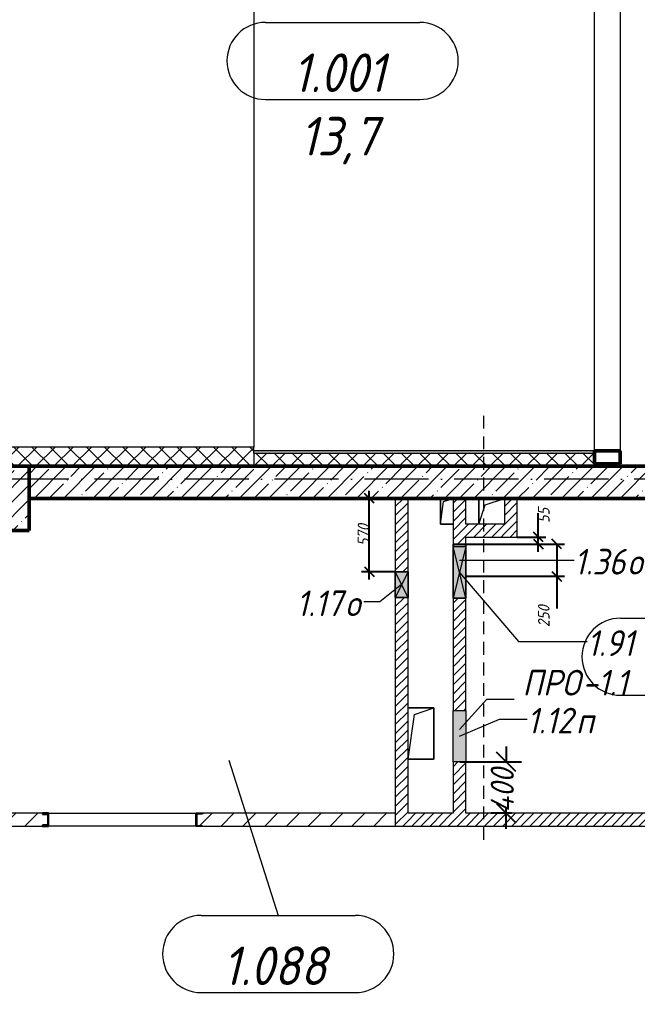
# Model space of a CAD drawing. Header units: millimetres. Extents: x -12989 to 629078, y -109036 to 555275.
# Drawn here: x 510988 to 515799, y 329478 to 337050 of the extents above; entities that cross this region are included whole.
import ezdxf

# ---------------------------------------------------------------- set-up
doc = ezdxf.new("R2010")
doc.units = ezdxf.units.MM
doc.linetypes.add('200_ШТРИХ_ш1п0_6_', pattern=[160, 100, -60])
doc.linetypes.add('50_200_ШТРИХ_1Т_ш5_п1_п1_', pattern=[700, 500, -100, 0, -100])
for name, color, linetype, lineweight in [('A-____-____-DIMS', 7, 'Continuous', 9), ('A-DETL-GENF-OTLN', 7, 'Continuous', 9), ('A-FLOR-____-OTLN', 7, 'Continuous', 9), ('A-GENM-____-IDEN', 7, 'Continuous', 9), ('A-GENM-____-MCUT', 7, 'Continuous', 25), ('A-GENM-____-OTLN', 7, 'Continuous', 9), ('A-GENM-____-OTLN-1', 7, 'Continuous', 25), ('A-GLAZ-____-IDEN', 7, 'Continuous', 9), ('A-GLAZ-____-OTLN', 7, 'Continuous', 9), ('A-WALL-____-MCUT', 7, 'Continuous', 13), ('A-WALL-____-MCUT-1', 7, 'Continuous', 9), ('A-WALL-____-MCUT-2', 7, 'Continuous', 50), ('A-WALL-____-PATT-1', 7, 'Continuous', 9), ('A-WALL-FNSH-MCUT-1', 7, 'Continuous', 9), ('I-WALL-____-OTLN', 7, 'Continuous', 9), ('S-COLS-____-MCUT', 7, 'Continuous', 50), ('S-COLS-____-OTLN', 7, 'Continuous', 9), ('S-GRID-____-OTLN-1', 7, '50_200_ШТРИХ_1Т_ш5_п1_п1_', 9)]:
    doc.layers.add(name, color=color, linetype=linetype, lineweight=lineweight)
for name, color, linetype, lineweight, true_color in [('A-AREA-IDEN-1', 7, 'Continuous', 9, 0xaaaaaa), ('A-DETL-GENF-OTLN-3', 9, 'Continuous', 9, 0x808080), ('A-DETL-GENF-OTLN-4', 9, '200_ШТРИХ_ш1п0_6_', 9, 0x808080), ('A-WALL-____-PATT-2', 7, 'Continuous', 9, 0x787878)]:
    doc.layers.add(name, color=color, linetype=linetype, lineweight=lineweight, true_color=true_color)
doc.styles.add('ISOCPEUR_I', font='isocpeui.ttf', dxfattribs={"width": 0.9, "height": 2.5})
doc.styles.add('ISOCPEUR_I_10', font='isocpeui.ttf', dxfattribs={"width": 0.9, "height": 180})
doc.styles.add('ISOCPEUR_I_11', font='isocpeui.ttf', dxfattribs={"width": 0.9, "height": 200})
doc.styles.add('ISOCPEUR_I_7', font='isocpeui.ttf', dxfattribs={"width": 0.9, "height": 90})
doc.dimstyles.new('ISO-1_8_0_9К_СРЕДНИЙ_Кладочные_1', dxfattribs={"dimscale": 304.8, "dimtxt": 89.638306, "dimasz": 0.246063, "dimexe": 0.19685, "dimexo": 0, "dimgap": 0, "dimtad": 1, "dimdec": 3, "dimrnd": 0.001, "dimdsep": 46, "dimtxsty": 'ISOCPEUR_I_7', "dimblk1": 'OBLIQUE', "dimblk2": 'OBLIQUE', "dimsah": 1, "dimcen": 0.09, "dimdle": 0.19685, "dimazin": 0, "dimtfac": 1, "dimtdec": 4, "dimtix": 1, "dimtmove": 0, "dimatfit": 3, "dimfxl": 1, "dimtvp": 1, "dimtolj": 1, "dimtzin": 0, "dimarcsym": 2})
doc.dimstyles.new('ISO-1_8_0_9К_СРЕДНИЙ_Кладочные_2', dxfattribs={"dimscale": 304.8, "dimtxt": 89.638306, "dimasz": 0.246063, "dimexe": 0.19685, "dimexo": 0, "dimgap": 0, "dimtad": 1, "dimdec": 3, "dimrnd": 0.001, "dimdsep": 46, "dimtxsty": 'ISOCPEUR_I_7', "dimblk1": 'OBLIQUE', "dimblk2": 'OBLIQUE', "dimsah": 1, "dimcen": 0.09, "dimdle": 0.19685, "dimazin": 0, "dimtfac": 1, "dimtdec": 4, "dimtix": 1, "dimtmove": 1, "dimatfit": 3, "dimfxl": 1, "dimtvp": 1, "dimtolj": 1, "dimtzin": 0, "dimarcsym": 2})
doc.dimstyles.new('ISO-1_8_0_9К_СРЕДНИЙ_Кладочные_3', dxfattribs={"dimscale": 304.8, "dimtxt": 179.276612, "dimasz": 0.492126, "dimexe": 0.393701, "dimexo": 0, "dimgap": 0, "dimtad": 1, "dimdec": 3, "dimrnd": 0.001, "dimdsep": 46, "dimtxsty": 'ISOCPEUR_I_10', "dimblk1": 'OBLIQUE', "dimblk2": 'OBLIQUE', "dimsah": 1, "dimcen": 0.09, "dimdle": 0.393701, "dimazin": 0, "dimtfac": 1, "dimtdec": 4, "dimtix": 1, "dimtmove": 0, "dimatfit": 3, "dimfxl": 1, "dimtvp": 1, "dimtolj": 1, "dimtzin": 0, "dimarcsym": 2})
pattern_1 = [(45, (513013.31, 265891.49), (-70.71068, 70.71068), []), (135, (513013.31, 265891.49), (-70.71068, -70.71068), [])]
pattern_2 = [(45, (513013.31, 265891.49), (-35.35534, 35.35534), [])]

# ---------------------------------------------------------------- blocks, each defined once
blk = doc.blocks.new('BSC_Колонна _Прямоугольная - 500х500-V27-АР1_План отверстий 1 этажа в осях 1-64_Ю-ЯЯ')
at = {"layer": 'S-COLS-____-OTLN'}
h = blk.add_hatch(dxfattribs=at)
h.set_pattern_fill('FP_33', color=256, style=0, pattern_type=2)
h.set_pattern_definition([(45, (2200, -67431.04), (-114.04925, 114.04925), []), (45, (2314.05, -67431.04), (-114.04925, 114.04925), [201.613, -40.323, 3.353, -36.97])])
h.paths.add_polyline_path([(-250, -250), (250, -250), (250, 250), (-250, 250)], flags=0)
at = {"layer": 'S-COLS-____-MCUT'}
for p, q in [((250, 250), (-250, 250)), ((-250, 250), (-250, -250)), ((250, -250), (250, 250)), ((-250, -250), (250, -250))]:
    blk.add_line(p, q, dxfattribs=at)
blk = doc.blocks.new('154_Фахверк_СКБ_Швеллер - Тип_100_4010-28225412-АР1_План отверстий 1 этажа в осях 1-64_Ю-ЯЯ')
at = {"layer": 'A-GENM-____-MCUT'}
for p, q in [((125, 50), (175, 50)), ((125, -50), (125, 50)), ((128, 47), (128, -47)), ((175, 47), (128, 47)), ((175, 50), (175, 47)), ((175, -50), (125, -50)), ((128, -47), (175, -47)), ((175, -47), (175, -50))]:
    blk.add_line(p, q, dxfattribs=at)
blk = doc.blocks.new('154_Стойка_СКБ_Швеллер - СМ-2230_100-28215779-АР1_План отверстий 1 этажа в осях 1-64_Ю-ЯЯ')
at = {"layer": 'A-GENM-____-MCUT'}
for p, q in [((171, 50), (125, 50)), ((125, 50), (125, -50)), ((129.5, 42.4), (171, 42.4)), ((129.5, -42.4), (129.5, 42.4)), ((171, 42.4), (171, 50)), ((125, -50), (171, -50)), ((171, -42.4), (129.5, -42.4)), ((171, -50), (171, -42.4))]:
    blk.add_line(p, q, dxfattribs=at)
blk = doc.blocks.new('AR_Отверстие Ниша - Лючок-36657938-АР1_План отверстий 1 этажа в осях 1-64_Ю-ЯЯ')
at = {"layer": 'A-GLAZ-____-OTLN'}
blk.add_hatch(color=256, dxfattribs=at).paths.add_polyline_path([(200, 50), (-200, 50), (-200, -50), (200, -50)], flags=0)
for p, q in [((-200, 50), (200, 50)), ((-200, -50), (-200, 50)), ((200, 50), (200, -50)), ((200, -50), (-200, -50))]:
    blk.add_line(p, q, dxfattribs=at)
blk = doc.blocks.new('AR_Отверстие прямоугольное _в плите_ - AR_Отверстие прямоугольное _в плите_-30229368-АР1_План отверстий 1 этажа в осях 1-64_Ю-ЯЯ')
at = {"layer": 'A-GENM-____-OTLN'}
for p, q in [((100, 200), (-100, 200)), ((-50, 150), (100, 200)), ((100, -200), (100, 200)), ((-100, -200), (-50, 150)), ((-100, -200), (100, -200))]:
    blk.add_line(p, q, dxfattribs=at)
blk = doc.blocks.new('AR_Отверстие прямоугольное _в плите_ - AR_Отверстие прямоугольное _в плите_-V232-АР1_План отверстий 1 этажа в осях 1-64_Ю-ЯЯ')
at = {"layer": 'A-GENM-____-OTLN'}
for p, q in [((-50, 100), (-50, -100)), ((-25, 75), (49.1, 99.7)), ((-50, -100), (-25, 75)), ((-50, -100), (48.9, -100))]:
    blk.add_line(p, q, dxfattribs=at)
blk = doc.blocks.new('AR_Отверстие прямоугольное _в плите_ - AR_Отверстие прямоугольное _в плите_-V245-АР1_План отверстий 1 этажа в осях 1-64_Ю-ЯЯ')
at = {"layer": 'A-GENM-____-OTLN'}
for p, q in [((-100, 100), (-100, -100)), ((-50, 50), (100, 100)), ((-100, -100), (-50, 50))]:
    blk.add_line(p, q, dxfattribs=at)
blk = doc.blocks.new('BSC_Колонна _Прямоугольная1 - 200х100 _металл_-35284186-АР1_План отверстий 1 этажа в осях 1-64_Ю-ЯЯ')
at = {"layer": 'S-COLS-____-MCUT'}
for p, q in [((100, 50), (-100, 50)), ((-100, 50), (-100, -50)), ((100, -50), (100, 50)), ((-100, -50), (100, -50))]:
    blk.add_line(p, q, dxfattribs=at)
blk = doc.blocks.new('AR_Отверстие прямоугольное _в стене__БезПР - AR_Отверстие прямоугольное _в стене__БезПР-36427953-АР1_План отверстий 1 этажа в осях 1-64_Ю-ЯЯ')
at = {"layer": 'A-GLAZ-____-OTLN'}
blk.add_hatch(color=256, dxfattribs=at).paths.add_polyline_path([(100, 50), (-100, 50), (-100, -50), (100, -50)], flags=0)
at = {"layer": 'A-DETL-GENF-OTLN'}
for p, q in [((-100, -50), (-100, 50)), ((-100, 50), (100, 50)), ((100, 50), (-100, -50)), ((-100, 50), (100, -50)), ((100, 50), (-100, 50)), ((-100, 50), (-100, -50)), ((100, 50), (100, -50)), ((100, -50), (100, 50)), ((100, -50), (-100, -50)), ((-100, -50), (100, -50))]:
    blk.add_line(p, q, dxfattribs=at)
blk = doc.blocks.new('AR_Отверстие прямоугольное _в стене__БезПР - AR_Отверстие прямоугольное _в стене__БезПР-36428383-АР1_План отверстий 1 этажа в осях 1-64_Ю-ЯЯ')
at = {"layer": 'A-GLAZ-____-OTLN'}
blk.add_hatch(color=256, dxfattribs=at).paths.add_polyline_path([(200, 50), (-200, 50), (-200, -50), (200, -50)], flags=0)
at = {"layer": 'A-DETL-GENF-OTLN'}
for p, q in [((-200, -50), (-200, 50)), ((-200, 50), (200, 50)), ((200, 50), (-200, -50)), ((-200, 50), (200, -50)), ((200, 50), (-200, 50)), ((-200, 50), (-200, -50)), ((200, 50), (200, -50)), ((200, -50), (200, 50)), ((200, -50), (-200, -50)), ((-200, -50), (200, -50))]:
    blk.add_line(p, q, dxfattribs=at)
at = {"layer": 'A-GLAZ-____-OTLN'}
blk.add_line((200, 50), (-200, 50), dxfattribs=at)
blk = doc.blocks.new('AR_Отверстие прямоугольное _в стене__БезПР - AR_Отверстие прямоугольное _в стене__БезПР-V252-АР1_План отверстий 1 этажа в осях 1-64_Ю-ЯЯ')
at = {"layer": 'A-GLAZ-____-OTLN'}
blk.add_hatch(color=256, dxfattribs=at).paths.add_polyline_path([(-105, -50), (-105, 50), (-125, 50), (-125, -50)], flags=0)
at = {"layer": 'A-DETL-GENF-OTLN'}
for p, q in [((-125, -50), (-125, 50)), ((-125, 50), (-105, 50)), ((-125, 50), (-105, 42)), ((-105, 50), (-125, 50)), ((-125, 50), (-125, -50)), ((-105, -42), (-125, -50)), ((-105, -50), (-125, -50)), ((-125, -50), (-105, -50))]:
    blk.add_line(p, q, dxfattribs=at)
blk = doc.blocks.new('DET_L_Имитация разреза_ISO2-5 - Вправо-36657417-АР1_План отверстий 1 этажа в осях 1-64_Ю-ЯЯ')
at = {"layer": 'A-DETL-GENF-OTLN-4'}
blk.add_line((143.1, 0), (3486.6, 0), dxfattribs=at)
blk = doc.blocks.new('_Oblique')
at = {"color": 0, "linetype": 'ByBlock', "lineweight": -2}
blk.add_line((-0.5, -0.5), (0.5, 0.5), dxfattribs=at)
blk = doc.blocks.new('*D5595')
at = {"layer": 'A-____-____-DIMS', "color": 0, "lineweight": -2, "transparency": 16777216}
for p, q in [((514776.6, 331392.5), (514776.6, 331267)), ((514416.4, 331272.5), (514896.6, 331272.5)), ((514776.6, 330752.5), (514776.6, 330914.9)), ((514819.3, 330872.5), (514656.6, 330872.5))]:
    blk.add_line(p, q, dxfattribs=at)
at = {"layer": 'Defpoints', "color": 0, "transparency": 16777216}
for p in [(514416.4, 331272.5), (514776.6, 331272.5), (514819.3, 330872.5)]:
    blk.add_point(p, dxfattribs=at)
at = {"layer": 'A-____-____-DIMS', "color": 0, "lineweight": -2, "transparency": 16777216, "xscale": 150, "yscale": 150, "zscale": 150}
for p, rotation in [((514776.6, 331272.5), 90), ((514776.6, 330872.5), 270)]:
    blk.add_blockref('_Oblique', p, dxfattribs=dict(at, rotation=rotation))
at = {"layer": 'A-____-____-DIMS', "color": 0, "transparency": 16777216, "insert": (514656.6, 330877.9), "char_height": 180, "width": 426.127, "attachment_point": 1, "rotation": 90, "line_spacing_factor": 1.149209, "style": 'ISOCPEUR_I_10'}
blk.add_mtext('\\A1;400', dxfattribs=at)
blk = doc.blocks.new('*D5648')
at = {"layer": 'A-____-____-DIMS', "color": 0, "lineweight": -2, "transparency": 16777216}
for p, q in [((513605.5, 333322.5), (513771.5, 333322.5)), ((513711.5, 332692.5), (513711.5, 333382.5)), ((513913.3, 332752.5), (513651.5, 332752.5))]:
    blk.add_line(p, q, dxfattribs=at)
at = {"layer": 'Defpoints', "color": 0, "transparency": 16777216}
for p in [(513605.5, 333322.5), (513711.5, 333322.5), (513913.3, 332752.5)]:
    blk.add_point(p, dxfattribs=at)
at = {"layer": 'A-____-____-DIMS', "color": 0, "lineweight": -2, "transparency": 16777216, "xscale": 75, "yscale": 75, "zscale": 75}
for p, rotation in [((513711.5, 333322.5), 90), ((513711.5, 332752.5), 270)]:
    blk.add_blockref('_Oblique', p, dxfattribs=dict(at, rotation=rotation))
at = {"layer": 'A-____-____-DIMS', "color": 0, "transparency": 16777216, "insert": (513666, 333037.5), "char_height": 90, "width": 409.578, "attachment_point": 5, "rotation": 90, "style": 'ISOCPEUR_I_7'}
blk.add_mtext('\\A1;570', dxfattribs=at)
blk = doc.blocks.new('*D5649')
at = {"layer": 'A-____-____-DIMS', "color": 0, "lineweight": -2, "transparency": 16777216}
for p, q in [((514463.3, 332967.5), (515230.6, 332967.5)), ((515170.6, 332967.5), (515170.6, 332657.5)), ((514463.3, 332717.5), (515230.6, 332717.5)), ((515170.6, 332717.5), (515170.6, 332466.2))]:
    blk.add_line(p, q, dxfattribs=at)
at = {"layer": 'Defpoints', "color": 0, "transparency": 16777216}
for p in [(514463.3, 332967.5), (515170.6, 332967.5), (514463.3, 332717.5)]:
    blk.add_point(p, dxfattribs=at)
at = {"layer": 'A-____-____-DIMS', "color": 0, "lineweight": -2, "transparency": 16777216, "xscale": 75, "yscale": 75, "zscale": 75}
for p, rotation in [((515170.6, 332967.5), 90), ((515170.6, 332717.5), 270)]:
    blk.add_blockref('_Oblique', p, dxfattribs=dict(at, rotation=rotation))
at = {"layer": 'A-____-____-DIMS', "color": 0, "transparency": 16777216, "insert": (515024.6, 332321.4), "char_height": 90, "width": 409.578, "attachment_point": 1, "rotation": 90, "line_spacing_factor": 1.149209, "style": 'ISOCPEUR_I_7'}
blk.add_mtext('\\A1;250', dxfattribs=at)
blk = doc.blocks.new('*D5650')
at = {"layer": 'A-____-____-DIMS', "color": 0, "lineweight": -2, "transparency": 16777216}
for p, q in [((515026.7, 333022.5), (515026.7, 333208)), ((514863.3, 333022.5), (515086.7, 333022.5)), ((515026.7, 332907.5), (515026.7, 333022.5)), ((514463.3, 332967.5), (515086.7, 332967.5))]:
    blk.add_line(p, q, dxfattribs=at)
at = {"layer": 'Defpoints', "color": 0, "transparency": 16777216}
for p in [(514863.3, 333022.5), (515026.7, 333022.5), (514463.3, 332967.5)]:
    blk.add_point(p, dxfattribs=at)
at = {"layer": 'A-____-____-DIMS', "color": 0, "lineweight": -2, "transparency": 16777216, "xscale": 75, "yscale": 75, "zscale": 75}
for p, rotation in [((515026.7, 333022.5), 90), ((515026.7, 332967.5), 270)]:
    blk.add_blockref('_Oblique', p, dxfattribs=dict(at, rotation=rotation))
at = {"layer": 'A-____-____-DIMS', "color": 0, "transparency": 16777216, "insert": (515024.6, 333131.5), "char_height": 90, "width": 273.052, "attachment_point": 1, "rotation": 90, "line_spacing_factor": 1.149209, "style": 'ISOCPEUR_I_7'}
blk.add_mtext('\\A1;55', dxfattribs=at)
blk = doc.blocks.new('AAR_СКБ_Марка_помещения_1_5 ммп - Номер _ Площадь-27962135-АИ_План этажа_Стены_1')
at = {"layer": 'A-AREA-IDEN-1'}
for p, q in [((-2.987, 3), (3.013, 3)), ((-2.987, 0), (3.013, 0))]:
    blk.add_line(p, q, dxfattribs=at)
for centre, start, end in [((-2.987, 1.5), 90, 270), ((3.013, 1.5), 270, 90)]:
    blk.add_arc(centre, 1.5, start, end, dxfattribs=at)

msp = doc.modelspace()

# ---------------------------------------------------------------- hatches: boundary and pattern name
at = {"layer": 'A-WALL-____-PATT-1'}
h = msp.add_hatch(dxfattribs=at)
h.set_pattern_fill('FP_6', color=256, style=0, pattern_type=2)
h.set_pattern_definition([(135, (513013.31, 265891.49), (-35.35534, -35.35534), [])])
h.paths.add_polyline_path([(515463.3109, 333572.5335), (515663.3109, 333572.5335), (515663.3109, 333592.5335), (515463.3109, 333592.5335)], flags=0)
h.paths.add_polyline_path([(515663.3109, 338902.5335), (515663.3109, 338922.5335), (515463.3109, 338922.5335), (515463.3109, 338902.5335), (515496.6442, 338902.5335)], flags=0)
h = msp.add_hatch(dxfattribs=at)
h.set_pattern_fill('FP_1', color=256, style=0, pattern_type=2)
h.set_pattern_definition(pattern_1)
h.paths.add_polyline_path([(512813.3109, 333572.5335), (512813.3109, 333722.5335), (510413.3109, 333722.5335), (510413.3109, 333572.5335), (511230.4015, 333572.5335)], flags=0)
h = msp.add_hatch(dxfattribs=at)
h.set_pattern_fill('FP_1', color=256, style=0, pattern_type=2)
h.set_pattern_definition(pattern_1)
h.paths.add_polyline_path([(515463.3109, 333572.5335), (515463.3109, 333672.5335), (512813.3109, 333672.5335), (512813.3109, 333572.5335), (512997.9022, 333572.5335)], flags=0)
h = msp.add_hatch(dxfattribs=at)
h.set_pattern_fill('FP_13', color=256, style=0, pattern_type=2)
h.set_pattern_definition([(45, (513013.31, 265891.49), (-114.04925, 114.04925), []), (45, (513127.36, 265891.49), (-114.04925, 114.04925), [201.612, -40.322, 3.353, -36.97])])
h.paths.add_polyline_path([(518063.3109, 333322.5335), (518063.3109, 333572.5335), (517363.3109, 333572.5335), (517363.3109, 333322.5335)], flags=0)
h.paths.add_polyline_path([(516213.3109, 333322.5335), (516213.3109, 333572.5335), (511063.3109, 333572.5335), (511063.3109, 333322.5335), (512997.9022, 333322.5335)], flags=0)
h = msp.add_hatch(dxfattribs=at)
h.set_pattern_fill('FP_5', color=256, style=0, pattern_type=2)
h.set_pattern_definition(pattern_2)
h.paths.add_polyline_path([(514013.3109, 330772.5335), (514013.3109, 332552.5335), (513913.3109, 332552.5335), (513913.3109, 330772.5335)], flags=0)
h.paths.add_polyline_path([(514013.3109, 332752.5335), (514013.3109, 333322.5335), (513913.3109, 333322.5335), (513913.3109, 332752.5335), (513936.5762, 332752.5335)], flags=0)
h = msp.add_hatch(dxfattribs=at)
h.set_pattern_fill('FP_5', color=256, style=0, pattern_type=2)
h.set_pattern_definition(pattern_2)
h.paths.add_polyline_path([(514363.3109, 330872.5335), (514463.3109, 330872.5335), (514463.3109, 331272.5335), (514363.3109, 331272.5335)], flags=0)
h.paths.add_polyline_path([(514463.3109, 331672.5335), (514463.3109, 332547.5335), (514363.3109, 332547.5335), (514363.3109, 331672.5335), (514400.5202, 331672.5335)], flags=0)
h.paths.add_polyline_path([(514463.3109, 332967.5335), (514463.3109, 333322.5335), (514363.3109, 333322.5335), (514363.3109, 332967.5335), (514460.7528, 332967.5335)], flags=0)
h = msp.add_hatch(dxfattribs=at)
h.set_pattern_fill('FP_5', color=256, style=0, pattern_type=2)
h.set_pattern_definition(pattern_2)
h.paths.add_polyline_path([(514863.3109, 333022.5335), (514863.3109, 333322.5335), (514763.3109, 333322.5335), (514763.3109, 333022.5335)], flags=0)
h = msp.add_hatch(dxfattribs=at)
h.set_pattern_fill('FP_5', color=256, style=0, pattern_type=2)
h.set_pattern_definition(pattern_2)
h.paths.add_polyline_path([(514763.3109, 333022.5335), (514763.3109, 333122.5335), (514463.3109, 333122.5335), (514463.3109, 333022.5335)], flags=0)
h = msp.add_hatch(dxfattribs=at)
h.set_pattern_fill('FP_4', color=256, style=0, pattern_type=2)
h.set_pattern_definition([(45, (513013.31, 265891.49), (-84.85281, 84.85281), [])])
h.paths.add_polyline_path([(513913.3109, 330772.5335), (513913.3109, 330872.5335), (512413.3109, 330872.5335), (512413.3109, 330869.5335), (512366.3109, 330869.5335), (512366.3109, 330775.5335), (512413.3109, 330775.5335), (512413.3109, 330772.5335), (512997.9022, 330772.5335)], flags=0)
h.paths.add_polyline_path([(511167.3109, 330772.5335), (511167.3109, 330780.1335), (511208.8109, 330780.1335), (511208.8109, 330864.9335), (511167.3109, 330864.9335), (511167.3109, 330872.5335), (510819.3109, 330872.5335), (510819.3109, 330797.5335), (510813.3109, 330797.5335), (510813.3109, 330772.5335), (510819.3109, 330772.5335)], flags=0)
h = msp.add_hatch(dxfattribs=at)
h.set_pattern_fill('FP_5', color=256, style=0, pattern_type=2)
h.set_pattern_definition(pattern_2)
h.paths.add_polyline_path([(518363.3109, 330772.5335), (518363.3109, 330872.5335), (516363.3109, 330872.5335), (516363.3109, 330772.5335), (516532.9035, 330772.5335)], flags=0)
h.paths.add_polyline_path([(516313.3109, 330772.5335), (516313.3109, 330775.5335), (516360.3109, 330775.5335), (516360.3109, 330869.5335), (516313.3109, 330869.5335), (516313.3109, 330872.5335), (514013.3109, 330872.5335), (514013.3109, 330772.5335)], flags=0)
at = {"layer": 'A-WALL-____-PATT-2'}
h = msp.add_hatch(dxfattribs=at)
h.set_pattern_fill('FP_185', color=256, style=0, pattern_type=2)
h.set_pattern_definition([(0, (513013.31, 265891.492), (81.28, 20.32), [3.353, -57.607, 3.353, -57.607, -325.12]), (0, (513013.31, 265891.492), (81.28, 20.32), [-121.92, 3.353, -118.567, 3.353, -57.607, -142.24]), (0, (513013.31, 265891.492), (81.28, 20.32), [-304.8, 3.353, -37.287, 3.353, -98.247]), (120, (513043.79, 265901.652), (-58.237636, 60.230545), [3.353, -57.607, 3.353, -57.607, -325.12]), (120, (513043.79, 265901.652), (-58.237636, 60.230545), [-121.92, 3.353, -118.567, 3.353, -57.607, -142.24]), (120, (513043.79, 265901.652), (-58.237636, 60.230545), [-304.8, 3.353, -37.287, 3.353, -98.247]), (240, (513053.95, 265942.292), (-23.042364, -80.550545), [3.353, -57.607, 3.353, -57.607, -325.12]), (240, (513053.95, 265942.292), (-23.042364, -80.550545), [-121.92, 3.353, -118.567, 3.353, -57.607, -142.24]), (240, (513053.95, 265942.292), (-23.042364, -80.550545), [-304.8, 3.353, -37.287, 3.353, -98.247])])
h.paths.add_polyline_path([(515463.3109, 333672.5335), (515463.3109, 333692.5335), (512813.3109, 333692.5335), (512813.3109, 333672.5335), (512997.9022, 333672.5335)], flags=0)

# ---------------------------------------------------------------- linework, layer by layer
at = {"layer": 'A-AREA-IDEN-1'}
msp.add_line((512617.7337, 331286.6595), (513002.5399, 330078.2768), dxfattribs=at)
at = {"layer": 'A-FLOR-____-OTLN'}
for p, q in [((512813.3109, 338752.5335), (512813.3109, 333722.5335)), ((514264.3961, 333122.5335), (514264.3961, 333322.5335)), ((514563.3109, 333122.5335), (514563.3109, 333322.5335)), ((514363.3109, 333122.5335), (514264.3961, 333122.5335)), ((514013.3109, 331692.5335), (514213.3109, 331692.5335)), ((514213.3109, 331692.5335), (514213.3109, 331292.5335)), ((514213.3109, 331292.5335), (514013.3109, 331292.5335))]:
    msp.add_line(p, q, dxfattribs=at)
at = {"layer": 'A-GENM-____-IDEN'}
for p, q in [((514413.3109, 331525.5882), (514625.7635, 331761.5335)), ((514625.7635, 331761.5335), (514838.2161, 331761.5335))]:
    msp.add_line(p, q, dxfattribs=at)
at = {"layer": 'A-GLAZ-____-IDEN'}
for p, q in [((514413.3109, 332842.5335), (515304.8821, 332842.6077)), ((514413.3109, 332747.5335), (514873.2232, 332209.1132)), ((513963.3109, 332652.5335), (513793.8111, 332518.943)), ((513793.8111, 332518.943), (513668.2695, 332518.943)), ((514873.2232, 332209.1132), (515406.4222, 332209.1132)), ((514413.3109, 331472.5335), (514725.2578, 331606.1906)), ((514725.2578, 331606.1906), (514939.2046, 331606.1906))]:
    msp.add_line(p, q, dxfattribs=at)
at = {"layer": 'A-WALL-____-MCUT'}
for p, q in [((512813.3109, 333672.5335), (512813.3109, 333572.5335)), ((515463.3109, 333672.5335), (512813.3109, 333672.5335)), ((515663.3109, 333572.5335), (515663.3109, 333592.5335))]:
    msp.add_line(p, q, dxfattribs=at)
at = {"layer": 'A-WALL-____-MCUT-1'}
for p, q in [((512813.3109, 333722.5335), (510413.3109, 333722.5335)), ((512813.3109, 333672.5335), (512813.3109, 333722.5335)), ((515463.3109, 333572.5335), (515463.3109, 333592.5335))]:
    msp.add_line(p, q, dxfattribs=at)
at = {"layer": 'A-WALL-____-MCUT-2'}
for p, q in [((516213.3109, 333572.5335), (511063.3109, 333572.5335)), ((511063.3109, 333322.5335), (516213.3109, 333322.5335))]:
    msp.add_line(p, q, dxfattribs=at)
at = {"layer": 'A-WALL-FNSH-MCUT-1'}
for p, q in [((515463.3109, 333692.5335), (512813.3109, 333692.5335)), ((513913.3109, 333322.5335), (513913.3109, 332752.5335)), ((514013.3109, 332752.5335), (514013.3109, 333322.5335)), ((514363.3109, 333322.5335), (514363.3109, 332967.5335)), ((514463.3109, 333122.5335), (514463.3109, 333322.5335)), ((514763.3109, 333322.5335), (514763.3109, 333122.5335)), ((514863.3109, 333022.5335), (514863.3109, 333322.5335)), ((514763.3109, 333122.5335), (514463.3109, 333122.5335)), ((514463.3109, 332967.5335), (514463.3109, 333022.5335)), ((514463.3109, 333022.5335), (514863.3109, 333022.5335)), ((513913.3109, 332552.5335), (513913.3109, 330772.5335)), ((514013.3109, 330872.5335), (514013.3109, 332552.5335)), ((514363.3109, 332547.5335), (514363.3109, 331672.5335)), ((514463.3109, 331672.5335), (514463.3109, 332547.5335)), ((514363.3109, 331272.5335), (514363.3109, 330872.5335)), ((514463.3109, 330872.5335), (514463.3109, 331272.5335)), ((511167.3109, 330872.5335), (510819.3109, 330872.5335)), ((513913.3109, 330872.5335), (512413.3109, 330872.5335)), ((514363.3109, 330872.5335), (514013.3109, 330872.5335)), ((516313.3109, 330872.5335), (514463.3109, 330872.5335)), ((510813.3109, 330772.5335), (511167.3109, 330772.5335)), ((512413.3109, 330772.5335), (516313.3109, 330772.5335))]:
    msp.add_line(p, q, dxfattribs=at)
at = {"layer": 'I-WALL-____-OTLN'}
for p, q in [((515463.3109, 333692.5335), (515463.3109, 338802.5335)), ((515663.3109, 338802.5335), (515663.3109, 333692.5335)), ((511213.3109, 330872.5335), (512363.3109, 330872.5335)), ((512363.3109, 330772.5335), (511213.3109, 330772.5335))]:
    msp.add_line(p, q, dxfattribs=at)
at = {"layer": 'S-GRID-____-OTLN-1'}
msp.add_line((617087.7175, 333472.5335), (508344.5407, 333472.5335), dxfattribs=at)

# ---------------------------------------------------------------- block references
at = {"layer": 'A-AREA-IDEN-1', "xscale": 199.9999999999999, "yscale": 199.9999999999999, "zscale": 199.9999999999999}
for p in [(513500.8436, 336427.1295), (516264.215, 331790.7152), (512999.9575, 329477.7741)]:
    msp.add_blockref('AAR_СКБ_Марка_помещения_1_5 ммп - Номер _ Площадь-27962135-АИ_План этажа_Стены_1', p, dxfattribs=at)
at = {"layer": 'A-DETL-GENF-OTLN-3', "rotation": 90.00000000000072}
msp.add_blockref('DET_L_Имитация разреза_ISO2-5 - Вправо-36657417-АР1_План отверстий 1 этажа в осях 1-64_Ю-ЯЯ', (514603.3109, 330522.5335), dxfattribs=at)
at = {"layer": 'A-GENM-____-OTLN'}
for name, p in [('AR_Отверстие прямоугольное _в плите_ - AR_Отверстие прямоугольное _в плите_-V232-АР1_План отверстий 1 этажа в осях 1-64_Ю-ЯЯ', (514314.3961, 333222.5335)), ('AR_Отверстие прямоугольное _в плите_ - AR_Отверстие прямоугольное _в плите_-V245-АР1_План отверстий 1 этажа в осях 1-64_Ю-ЯЯ', (514663.3109, 333222.5335)), ('AR_Отверстие прямоугольное _в плите_ - AR_Отверстие прямоугольное _в плите_-30229368-АР1_План отверстий 1 этажа в осях 1-64_Ю-ЯЯ', (514113.3109, 331492.5335))]:
    msp.add_blockref(name, p, dxfattribs=at)
at = {"layer": 'A-GENM-____-OTLN-1', "rotation": 180}
msp.add_blockref('154_Стойка_СКБ_Швеллер - СМ-2230_100-28215779-АР1_План отверстий 1 этажа в осях 1-64_Ю-ЯЯ', (511338.3109, 330822.5335), dxfattribs=at)
at = {"layer": 'A-GENM-____-OTLN-1'}
msp.add_blockref('154_Фахверк_СКБ_Швеллер - Тип_100_4010-28225412-АР1_План отверстий 1 этажа в осях 1-64_Ю-ЯЯ', (512238.3109, 330822.5335), dxfattribs=at)
at = {"layer": 'A-GLAZ-____-OTLN', "rotation": 269.9999999999999}
for name, p in [('AR_Отверстие прямоугольное _в стене__БезПР - AR_Отверстие прямоугольное _в стене__БезПР-V252-АР1_План отверстий 1 этажа в осях 1-64_Ю-ЯЯ', (514413.3109, 332842.5335)), ('AR_Отверстие прямоугольное _в стене__БезПР - AR_Отверстие прямоугольное _в стене__БезПР-36428383-АР1_План отверстий 1 этажа в осях 1-64_Ю-ЯЯ', (514413.3109, 332747.5335)), ('AR_Отверстие прямоугольное _в стене__БезПР - AR_Отверстие прямоугольное _в стене__БезПР-36427953-АР1_План отверстий 1 этажа в осях 1-64_Ю-ЯЯ', (513963.3109, 332652.5335)), ('AR_Отверстие Ниша - Лючок-36657938-АР1_План отверстий 1 этажа в осях 1-64_Ю-ЯЯ', (514413.3109, 331472.5335))]:
    msp.add_blockref(name, p, dxfattribs=at)
at = {"layer": 'S-COLS-____-OTLN', "rotation": 180}
msp.add_blockref('BSC_Колонна _Прямоугольная1 - 200х100 _металл_-35284186-АР1_План отверстий 1 этажа в осях 1-64_Ю-ЯЯ', (515563.3109, 333642.5335), dxfattribs=at)
at = {"layer": 'S-COLS-____-OTLN'}
msp.add_blockref('BSC_Колонна _Прямоугольная - 500х500-V27-АР1_План отверстий 1 этажа в осях 1-64_Ю-ЯЯ', (510813.3109, 333322.5335), dxfattribs=at)

# ---------------------------------------------------------------- texts
at = {"layer": 'A-AREA-IDEN-1', "char_height": 300, "attachment_point": 8, "line_spacing_factor": 1.139951, "style": 'ISOCPEUR_I'}
for s, insert, width in [('\\pxqc,t8.46667,16.93333,25.4,33.86667,42.33333,50.8,59.26667,67.73333,76.2,84.66667,93.13333,101.6,110.06667,118.53333,127,135.46667,143.93333,152.4,160.86667,169.33333,177.8,186.26667,194.73333,203.2,211.66667,220.13333,228.6,237.06667,245.53333,254,262.46667,270.93333;{1.001}', (513475.4146, 336485.4593), 846), ('\\pxqc,t8.46667,16.93333,25.4,33.86667,42.33333,50.8,59.26667,67.73333,76.2,84.66667,93.13333,101.6,110.06667,118.53333,127,135.46667,143.93333,152.4,160.86667,169.33333,177.8,186.26667,194.73333,203.2,211.66667,220.13333,228.6,237.06667,245.53333,254,262.46667,270.93333;{13,7}', (513475.4146, 335921.5114), 702), ('\\pxqc,t8.46667,16.93333,25.4,33.86667,42.33333,50.8,59.26667,67.73333,76.2,84.66667,93.13333,101.6,110.06667,118.53333,127,135.46667,143.93333,152.4,160.86667,169.33333,177.8,186.26667,194.73333,203.2,211.66667,220.13333,228.6,237.06667,245.53333,254,262.46667,270.93333;{1.088}', (512974.5285, 329536.1039), 900)]:
    msp.add_mtext(s, dxfattribs=dict(at, insert=insert, width=width))
at = {"layer": 'A-GENM-____-IDEN', "char_height": 200, "attachment_point": 1, "style": 'ISOCPEUR_I_11'}
for s, insert, width in [('ПРО', (514903.3595, 331988.6497), 562.784625), ('-1.1', (515367.7032, 331988.6497), 461.772)]:
    msp.add_mtext(s, dxfattribs=dict(at, insert=insert, width=width))
at = {"layer": 'A-GLAZ-____-IDEN', "char_height": 200, "attachment_point": 1, "style": 'ISOCPEUR_I_11'}
for s, insert, width in [('1.36', (515304.8821, 332930.2223), 505.063125), ('\\fISOCPEUR|b0|i1|c204|p34|;\\W.9;о', (515721.6008, 332930.2223), 158.734125), ('1.17', (513143.9109, 332606.5576), 461.772), ('\\fISOCPEUR|b0|i1|c204|p34|;\\W.9;о', (513524.9109, 332606.5576), 158.734125), ('1.91', (515406.4222, 332296.7278), 461.772), ('1.12', (514939.2046, 331693.8052), 461.772), ('\\fISOCPEUR|b0|i1|c204|p34|;\\W.9;п', (515320.2046, 331693.8052), 158.734125)]:
    msp.add_mtext(s, dxfattribs=dict(at, insert=insert, width=width))

# ---------------------------------------------------------------- dimensions: what is measured, and where the dimension line sits
at = {"layer": 'A-____-____-DIMS'}
for base, p1, p2, dimstyle, override, picture, middle in [((515026.7421, 333022.5335), (514463.3109, 332967.5335), (514863.3109, 333022.5335), 'ISO-1_8_0_9К_СРЕДНИЙ_Кладочные_1', {"dimpost": '<>', "dimfxl": 403.763545}, '*D5650', (515084.5774, 333208.0312)), ((515170.6092, 332967.5335), (514463.3109, 332717.5335), (514463.3109, 332967.5335), 'ISO-1_8_0_9К_СРЕДНИЙ_Кладочные_1', {"dimpost": '<>', "dimfxl": 250}, '*D5649', (515084.5774, 332466.1915)), ((514776.5873, 331272.5335), (514819.2928, 330872.5335), (514416.3589, 331272.5335), 'ISO-1_8_0_9К_СРЕДНИЙ_Кладочные_3', {"dimpost": '<>', "dimfxl": 567.763779}, '*D5595', (514776.5873, 331090.9284))]:
    dim = msp.add_linear_dim(base=base, p1=p1, p2=p2, angle=90, dimstyle=dimstyle, override=override, dxfattribs=at)
    dim.commit()
    dim.dimension.update_dxf_attribs({"geometry": picture, "text_midpoint": middle, "dimtype": 160, "text_rotation": 90})
dim = msp.add_linear_dim(base=(513711.5348, 333322.5335), p1=(513913.3109, 332752.5335), p2=(513605.4688, 333322.5335), angle=90, dimstyle='ISO-1_8_0_9К_СРЕДНИЙ_Кладочные_2', override={"dimpost": '<>', "dimfxl": 647.816932}, dxfattribs=at)
dim.commit()
dim.dimension.update_dxf_attribs({"geometry": '*D5648', "text_midpoint": (513665.9552, 333037.5335)})

doc.saveas('drawing.dxf')
